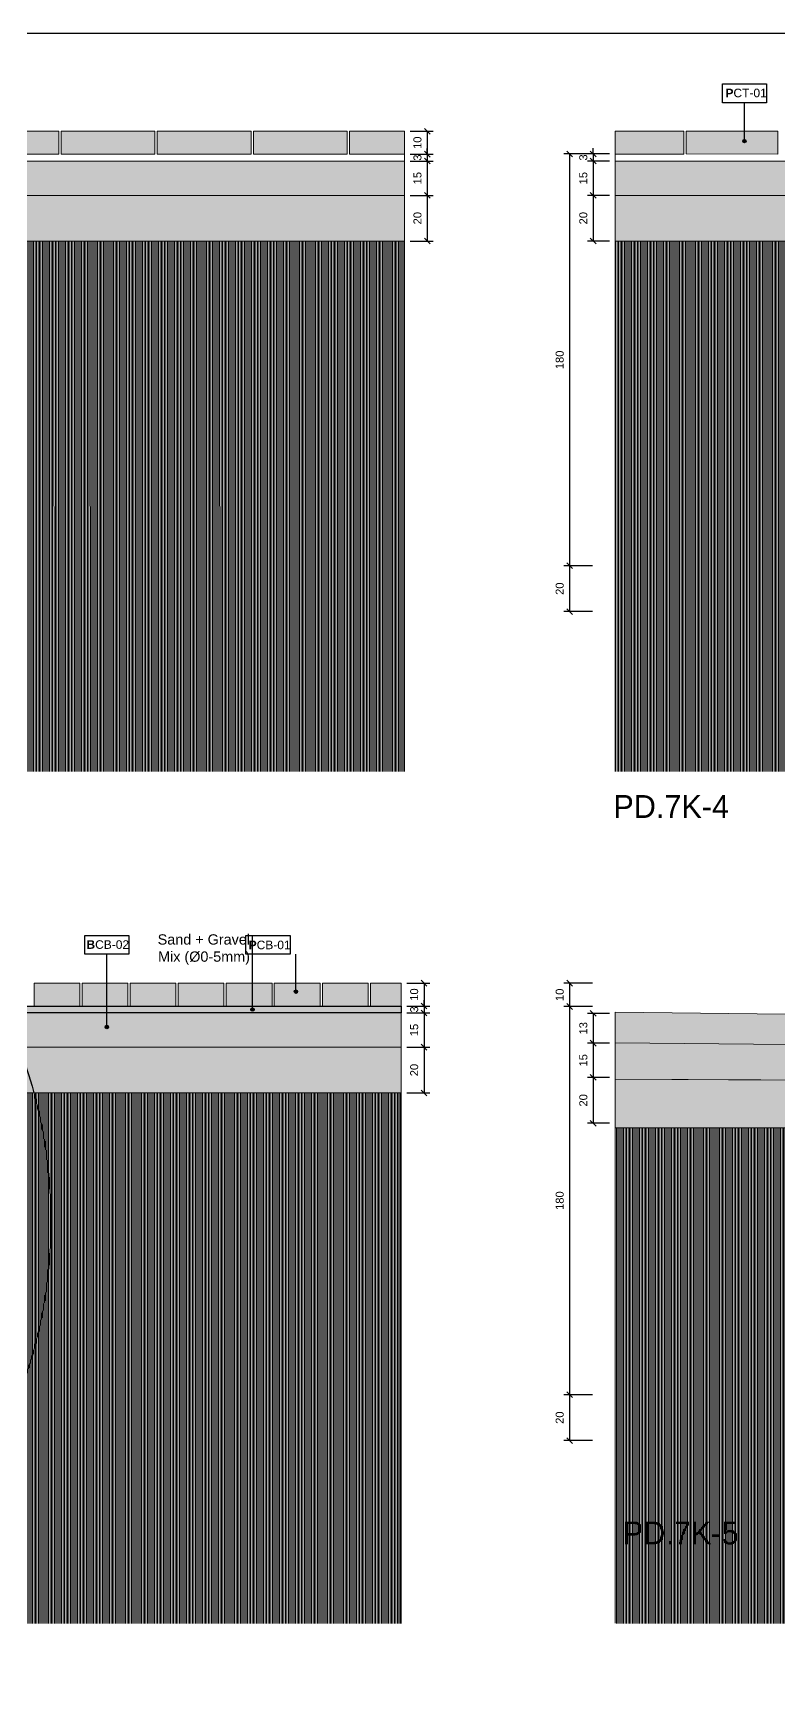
# Model space of a CAD drawing. Header units: metres. Extents: x -325 to 301, y -147 to 149.
# Drawn here: x 87.89 to 91.15, y 16.23 to 23.46 of the extents above; entities that cross this region are included whole.
import ezdxf

# ---------------------------------------------------------------- set-up
doc = ezdxf.new("R2010")
doc.units = ezdxf.units.M
doc.layers.get('Defpoints').update_dxf_attribs({"lineweight": 13})
for name, color, linetype, plot in [('-aux', 50, 'Continuous', False), ('-AUX-QAD', 5, 'Continuous', False), ('02-L-AUX', 2, 'Continuous', False)]:
    doc.layers.add(name, color=color, linetype=linetype, plot=plot)
for name, color, linetype, true_color in [('0-TX-1_25', 7, 'Continuous', 0x3f4f7f), ('3-TR-paviment fort', 7, 'Continuous', 0xd1d1d1), ('EIT_3 TR sorra', 7, 'Continuous', 0xd8ceb0)]:
    doc.layers.add(name, color=color, linetype=linetype, true_color=true_color)
doc.layers.add('03-TR-Paviment_07_Precast Concrete Blocks', color=7, linetype='Continuous', lineweight=5, true_color=0xe7ddd0)
doc.layers.add('3-TR tot_u', color=7, linetype='Continuous', lineweight=5, true_color=0x787878)
for name, color, linetype, lineweight in [('1-CM', 7, 'Continuous', 0), ('2-L-secció', 1, 'Continuous', 0), ('3-TR Seleccionat', 44, 'Continuous', 0), ('3-TR Tot-u', 37, 'Continuous', 0), ('3_TR_paviment gris', 252, 'Continuous', 5)]:
    doc.layers.add(name, color=color, linetype=linetype, lineweight=lineweight)
doc.layers.add('A-KEYPLAN_HATCH', color=7, linetype='Continuous')
doc.layers.add('A_TEXT_2', color=7, linetype='Continuous')
doc.styles.get("Standard").update_dxf_attribs({"font": 'arial.ttf'})
doc.styles.add('x-llegenda materials$0$ENGRAVERS', font='TT0586M.TTF')
doc.dimstyles.new('ISO-25', dxfattribs={"dimtxt": 0.1, "dimasz": 0.1, "dimexe": 0.1, "dimexo": 0.1, "dimgap": 0.1, "dimtad": 1, "dimdec": 0, "dimlfac": 100, "dimzin": 9, "dimtxsty": 'Standard', "dimblk": 'OBLIQUE', "dimcen": 0.1, "dimadec": 0, "dimazin": 0, "dimtfac": 1, "dimtdec": 0, "dimtmove": 0, "dimatfit": 3, "dimldrblk": 'OBLIQUE', "dimfxl": 1, "dimarcsym": 0})

# ---------------------------------------------------------------- blocks, each defined once
blk = doc.blocks.new('_Oblique')
at = {"color": 0, "lineweight": -2}
blk.add_line((-0.5, -0.5), (0.5, 0.5), dxfattribs=at)
blk = doc.blocks.new('*D72')
at = {"layer": '0-TX-1_25', "color": 0, "lineweight": -2, "transparency": 16777216}
for p, q in [((89.5408, 23.027), (89.6407, 23.027)), ((89.6157, 23.027), (89.6157, 22.927)), ((89.5408, 22.927), (89.6407, 22.927))]:
    blk.add_line(p, q, dxfattribs=at)
at = {"layer": 'Defpoints', "color": 0, "transparency": 16777216}
for p in [(89.5158, 23.027), (89.5158, 22.927), (89.6157, 22.927)]:
    blk.add_point(p, dxfattribs=at)
at = {"layer": '0-TX-1_25', "color": 0, "lineweight": -2, "transparency": 16777216, "xscale": 0.025, "yscale": 0.025, "zscale": 0.025}
for p, rotation in [((89.6157, 23.027), 90), ((89.6157, 22.927), 270)]:
    blk.add_blockref('_Oblique', p, dxfattribs=dict(at, rotation=rotation))
at = {"layer": '0-TX-1_25', "color": 0, "transparency": 16777216, "insert": (89.5729, 22.977), "char_height": 0.035, "attachment_point": 5, "rotation": 90}
blk.add_mtext('10', dxfattribs=at)
blk = doc.blocks.new('*D73')
at = {"layer": '0-TX-1_25', "color": 0, "lineweight": -2, "transparency": 16777216}
for p, q in [((89.5408, 22.927), (89.6407, 22.927)), ((89.6157, 22.927), (89.6157, 22.952)), ((89.6157, 22.927), (89.6157, 22.897)), ((89.5408, 22.897), (89.6407, 22.897)), ((89.6157, 22.897), (89.6157, 22.872))]:
    blk.add_line(p, q, dxfattribs=at)
at = {"layer": 'Defpoints', "color": 0, "transparency": 16777216}
for p in [(89.5158, 22.927), (89.5158, 22.897), (89.6157, 22.897)]:
    blk.add_point(p, dxfattribs=at)
at = {"layer": '0-TX-1_25', "color": 0, "lineweight": -2, "transparency": 16777216, "xscale": 0.025, "yscale": 0.025, "zscale": 0.025}
for p, rotation in [((89.6157, 22.927), 270), ((89.6157, 22.897), 90)]:
    blk.add_blockref('_Oblique', p, dxfattribs=dict(at, rotation=rotation))
at = {"layer": '0-TX-1_25', "color": 0, "transparency": 16777216, "insert": (89.5729, 22.912), "char_height": 0.035, "attachment_point": 5, "rotation": 90}
blk.add_mtext('3', dxfattribs=at)
blk = doc.blocks.new('*D74')
at = {"layer": '0-TX-1_25', "color": 0, "lineweight": -2, "transparency": 16777216}
for p, q in [((89.5461, 22.897), (89.6407, 22.897)), ((89.6157, 22.897), (89.6157, 22.747)), ((89.5408, 22.747), (89.6407, 22.747))]:
    blk.add_line(p, q, dxfattribs=at)
at = {"layer": 'Defpoints', "color": 0, "transparency": 16777216}
for p in [(89.5211, 22.897), (89.5158, 22.747), (89.6157, 22.747)]:
    blk.add_point(p, dxfattribs=at)
at = {"layer": '0-TX-1_25', "color": 0, "lineweight": -2, "transparency": 16777216, "xscale": 0.025, "yscale": 0.025, "zscale": 0.025}
for p, rotation in [((89.6157, 22.897), 90), ((89.6157, 22.747), 270)]:
    blk.add_blockref('_Oblique', p, dxfattribs=dict(at, rotation=rotation))
at = {"layer": '0-TX-1_25', "color": 0, "transparency": 16777216, "insert": (89.5729, 22.822), "char_height": 0.035, "attachment_point": 5, "rotation": 90}
blk.add_mtext('15', dxfattribs=at)
blk = doc.blocks.new('*D75')
at = {"layer": '0-TX-1_25', "color": 0, "lineweight": -2, "transparency": 16777216}
for p, q in [((89.5408, 22.747), (89.6407, 22.747)), ((89.6157, 22.747), (89.6157, 22.547)), ((89.5408, 22.547), (89.6407, 22.547))]:
    blk.add_line(p, q, dxfattribs=at)
at = {"layer": 'Defpoints', "color": 0, "transparency": 16777216}
for p in [(89.5158, 22.747), (89.5158, 22.547), (89.6157, 22.547)]:
    blk.add_point(p, dxfattribs=at)
at = {"layer": '0-TX-1_25', "color": 0, "lineweight": -2, "transparency": 16777216, "xscale": 0.025, "yscale": 0.025, "zscale": 0.025}
for p, rotation in [((89.6157, 22.747), 90), ((89.6157, 22.547), 270)]:
    blk.add_blockref('_Oblique', p, dxfattribs=dict(at, rotation=rotation))
at = {"layer": '0-TX-1_25', "color": 0, "transparency": 16777216, "insert": (89.5729, 22.647), "char_height": 0.035, "attachment_point": 5, "rotation": 90}
blk.add_mtext('20', dxfattribs=at)
blk = doc.blocks.new('hatch keyplan 2')
at = {"layer": 'A-KEYPLAN_HATCH'}
blk.add_lwpolyline([(0, 0.00548), (0.01287, 0.00548), (0.01287, 0), (0, 0)], close=True, dxfattribs=at)
blk = doc.blocks.new('hatch keyplan')
at = {"layer": 'A-KEYPLAN_HATCH'}
blk.add_blockref('hatch keyplan 2', (1.43058, 0.85215), dxfattribs=at)
blk = doc.blocks.new('PCB02')
at = {"layer": 'A-KEYPLAN_HATCH'}
blk.add_blockref('hatch keyplan', (-1.42958, -0.85215), dxfattribs=at)
at = {"layer": 'A_TEXT_2', "insert": (0.0002, 0.00398), "char_height": 0.0025, "attachment_point": 1}
blk.add_mtext_dynamic_manual_height_columns('\\pi0.00161;{\\fArial|b1|i0|c0|p34;P}CB-01', width=0.0145619, gutter_width=0.015, heights=[0], dxfattribs=at)
blk = doc.blocks.new('B-CB02')
at = {"layer": 'A-KEYPLAN_HATCH'}
blk.add_blockref('hatch keyplan', (-1.43058, -0.85215), dxfattribs=at)
at = {"layer": 'A_TEXT_2', "insert": (-0.0008, 0.00409), "char_height": 0.0025, "attachment_point": 1}
blk.add_mtext_dynamic_manual_height_columns('\\pi0.00129;{\\fArial|b1|i0|c0|p34;B}CB-02', width=0.0145619, gutter_width=0.015, heights=[0], dxfattribs=at)
blk = doc.blocks.new('POINT')
at = {"layer": '0-TX-1_25'}
h = blk.add_hatch(dxfattribs=at)
h.set_pattern_fill('ANGLE', color=256)
h.set_pattern_definition([(0, (-83.747, -12.726), (0, 6.985), [5.08, -1.905]), (90, (-83.747, -12.726), (-6.985, 4e-16), [5.08, -1.905])])
edge = h.paths.add_edge_path()
edge.add_arc((0, 0), 0.0075, 0, 360)
h = blk.add_hatch(color=256, dxfattribs=at)
h.dxf.hatch_style = 1
edge = h.paths.add_edge_path()
edge.add_arc((0, 0), 0.0075, 0, 360)
blk.add_circle((0, 0), 0.0075, dxfattribs=at)
blk = doc.blocks.new('*D418')
at = {"layer": '0-TX-1_25', "color": 0, "lineweight": -2, "transparency": 16777216}
for p, q in [((89.5265, 19.302), (89.6264, 19.302)), ((89.6014, 19.302), (89.6014, 19.202)), ((89.5265, 19.202), (89.6264, 19.202))]:
    blk.add_line(p, q, dxfattribs=at)
at = {"layer": 'Defpoints', "color": 0, "transparency": 16777216}
for p in [(89.5015, 19.302), (89.5015, 19.202), (89.6014, 19.202)]:
    blk.add_point(p, dxfattribs=at)
at = {"layer": '0-TX-1_25', "color": 0, "lineweight": -2, "transparency": 16777216, "xscale": 0.025, "yscale": 0.025, "zscale": 0.025}
for p, rotation in [((89.6014, 19.302), 90), ((89.6014, 19.202), 270)]:
    blk.add_blockref('_Oblique', p, dxfattribs=dict(at, rotation=rotation))
at = {"layer": '0-TX-1_25', "color": 0, "transparency": 16777216, "insert": (89.5586, 19.252), "char_height": 0.035, "attachment_point": 5, "rotation": 90}
blk.add_mtext('10', dxfattribs=at)
blk = doc.blocks.new('*D419')
at = {"layer": '0-TX-1_25', "color": 0, "lineweight": -2, "transparency": 16777216}
for p, q in [((89.6014, 19.202), (89.6014, 19.227)), ((89.5265, 19.202), (89.6264, 19.202)), ((89.5265, 19.172), (89.6264, 19.172)), ((89.6014, 19.202), (89.6014, 19.172)), ((89.6014, 19.172), (89.6014, 19.147))]:
    blk.add_line(p, q, dxfattribs=at)
at = {"layer": 'Defpoints', "color": 0, "transparency": 16777216}
for p in [(89.5015, 19.202), (89.5015, 19.172), (89.6014, 19.172)]:
    blk.add_point(p, dxfattribs=at)
at = {"layer": '0-TX-1_25', "color": 0, "lineweight": -2, "transparency": 16777216, "xscale": 0.025, "yscale": 0.025, "zscale": 0.025}
for p, rotation in [((89.6014, 19.202), 270), ((89.6014, 19.172), 90)]:
    blk.add_blockref('_Oblique', p, dxfattribs=dict(at, rotation=rotation))
at = {"layer": '0-TX-1_25', "color": 0, "transparency": 16777216, "insert": (89.5586, 19.187), "char_height": 0.035, "attachment_point": 5, "rotation": 90}
blk.add_mtext('3', dxfattribs=at)
blk = doc.blocks.new('*D420')
at = {"layer": '0-TX-1_25', "color": 0, "lineweight": -2, "transparency": 16777216}
for p, q in [((89.5265, 19.172), (89.6264, 19.172)), ((89.6014, 19.172), (89.6014, 19.022)), ((89.5265, 19.022), (89.6264, 19.022))]:
    blk.add_line(p, q, dxfattribs=at)
at = {"layer": 'Defpoints', "color": 0, "transparency": 16777216}
for p in [(89.5015, 19.172), (89.5015, 19.022), (89.6014, 19.022)]:
    blk.add_point(p, dxfattribs=at)
at = {"layer": '0-TX-1_25', "color": 0, "lineweight": -2, "transparency": 16777216, "xscale": 0.025, "yscale": 0.025, "zscale": 0.025}
for p, rotation in [((89.6014, 19.172), 90), ((89.6014, 19.022), 270)]:
    blk.add_blockref('_Oblique', p, dxfattribs=dict(at, rotation=rotation))
at = {"layer": '0-TX-1_25', "color": 0, "transparency": 16777216, "insert": (89.5586, 19.097), "char_height": 0.035, "attachment_point": 5, "rotation": 90}
blk.add_mtext('15', dxfattribs=at)
blk = doc.blocks.new('*D421')
at = {"layer": '0-TX-1_25', "color": 0, "lineweight": -2, "transparency": 16777216}
for p, q in [((89.5265, 19.022), (89.6264, 19.022)), ((89.6014, 19.022), (89.6014, 18.822)), ((89.5265, 18.822), (89.6264, 18.822))]:
    blk.add_line(p, q, dxfattribs=at)
at = {"layer": 'Defpoints', "color": 0, "transparency": 16777216}
for p in [(89.5015, 19.022), (89.5015, 18.822), (89.6014, 18.822)]:
    blk.add_point(p, dxfattribs=at)
at = {"layer": '0-TX-1_25', "color": 0, "lineweight": -2, "transparency": 16777216, "xscale": 0.025, "yscale": 0.025, "zscale": 0.025}
for p, rotation in [((89.6014, 19.022), 90), ((89.6014, 18.822), 270)]:
    blk.add_blockref('_Oblique', p, dxfattribs=dict(at, rotation=rotation))
at = {"layer": '0-TX-1_25', "color": 0, "transparency": 16777216, "insert": (89.5586, 18.922), "char_height": 0.035, "attachment_point": 5, "rotation": 90}
blk.add_mtext('20', dxfattribs=at)
blk = doc.blocks.new('*D2130')
at = {"layer": '0-TX-1_25', "color": 0, "lineweight": -2, "transparency": 16777216}
for p, q in [((90.412, 22.928), (90.3155, 22.928)), ((90.3405, 22.928), (90.3405, 22.953)), ((90.3405, 22.928), (90.3405, 22.897)), ((90.4123, 22.897), (90.3155, 22.897)), ((90.3405, 22.897), (90.3405, 22.872))]:
    blk.add_line(p, q, dxfattribs=at)
at = {"layer": 'Defpoints', "color": 0, "transparency": 16777216}
for p in [(90.437, 22.928), (90.3405, 22.897), (90.4373, 22.897)]:
    blk.add_point(p, dxfattribs=at)
at = {"layer": '0-TX-1_25', "color": 0, "lineweight": -2, "transparency": 16777216, "xscale": 0.025, "yscale": 0.025, "zscale": 0.025}
for p, rotation in [((90.3405, 22.928), 270), ((90.3405, 22.897), 90)]:
    blk.add_blockref('_Oblique', p, dxfattribs=dict(at, rotation=rotation))
at = {"layer": '0-TX-1_25', "color": 0, "transparency": 16777216, "insert": (90.2976, 22.9125), "char_height": 0.035, "attachment_point": 5, "rotation": 90}
blk.add_mtext('3', dxfattribs=at)
blk = doc.blocks.new('*D2131')
at = {"layer": '0-TX-1_25', "color": 0, "lineweight": -2, "transparency": 16777216}
for p, q in [((90.4123, 22.897), (90.3155, 22.897)), ((90.3405, 22.897), (90.3405, 22.747)), ((90.4123, 22.747), (90.3155, 22.747))]:
    blk.add_line(p, q, dxfattribs=at)
at = {"layer": 'Defpoints', "color": 0, "transparency": 16777216}
for p in [(90.4373, 22.897), (90.3405, 22.747), (90.4373, 22.747)]:
    blk.add_point(p, dxfattribs=at)
at = {"layer": '0-TX-1_25', "color": 0, "lineweight": -2, "transparency": 16777216, "xscale": 0.025, "yscale": 0.025, "zscale": 0.025}
for p, rotation in [((90.3405, 22.897), 90), ((90.3405, 22.747), 270)]:
    blk.add_blockref('_Oblique', p, dxfattribs=dict(at, rotation=rotation))
at = {"layer": '0-TX-1_25', "color": 0, "transparency": 16777216, "insert": (90.2976, 22.822), "char_height": 0.035, "attachment_point": 5, "rotation": 90}
blk.add_mtext('15', dxfattribs=at)
blk = doc.blocks.new('*D2125')
at = {"layer": '0-TX-1_25', "color": 0, "lineweight": -2, "transparency": 16777216}
for p, q in [((90.4123, 22.747), (90.3155, 22.747)), ((90.3405, 22.747), (90.3405, 22.547)), ((90.4123, 22.547), (90.3155, 22.547))]:
    blk.add_line(p, q, dxfattribs=at)
at = {"layer": 'Defpoints', "color": 0, "transparency": 16777216}
for p in [(90.4373, 22.747), (90.3405, 22.547), (90.4373, 22.547)]:
    blk.add_point(p, dxfattribs=at)
at = {"layer": '0-TX-1_25', "color": 0, "lineweight": -2, "transparency": 16777216, "xscale": 0.025, "yscale": 0.025, "zscale": 0.025}
for p, rotation in [((90.3405, 22.747), 90), ((90.3405, 22.547), 270)]:
    blk.add_blockref('_Oblique', p, dxfattribs=dict(at, rotation=rotation))
at = {"layer": '0-TX-1_25', "color": 0, "transparency": 16777216, "insert": (90.2976, 22.647), "char_height": 0.035, "attachment_point": 5, "rotation": 90}
blk.add_mtext('20', dxfattribs=at)
blk = doc.blocks.new('*D2126')
at = {"layer": '0-TX-1_25', "color": 0, "lineweight": -2, "transparency": 16777216}
for p, q in [((90.3373, 22.928), (90.2123, 22.928)), ((90.2373, 22.928), (90.2373, 21.127)), ((90.3373, 21.127), (90.2123, 21.127))]:
    blk.add_line(p, q, dxfattribs=at)
at = {"layer": 'Defpoints', "color": 0, "transparency": 16777216}
for p in [(90.4373, 22.928), (90.2373, 21.127), (90.4373, 21.127)]:
    blk.add_point(p, dxfattribs=at)
at = {"layer": '0-TX-1_25', "color": 0, "lineweight": -2, "transparency": 16777216, "xscale": 0.025, "yscale": 0.025, "zscale": 0.025}
for p, rotation in [((90.2373, 22.928), 90), ((90.2373, 21.127), 270)]:
    blk.add_blockref('_Oblique', p, dxfattribs=dict(at, rotation=rotation))
at = {"layer": '0-TX-1_25', "color": 0, "transparency": 16777216, "insert": (90.1944, 22.0275), "char_height": 0.035, "attachment_point": 5, "rotation": 90}
blk.add_mtext('180', dxfattribs=at)
blk = doc.blocks.new('*D2127')
at = {"layer": '0-TX-1_25', "color": 0, "lineweight": -2, "transparency": 16777216}
for p, q in [((90.3373, 21.127), (90.2123, 21.127)), ((90.2373, 21.127), (90.2373, 20.927)), ((90.3373, 20.927), (90.2123, 20.927))]:
    blk.add_line(p, q, dxfattribs=at)
at = {"layer": 'Defpoints', "color": 0, "transparency": 16777216}
for p in [(90.4373, 21.127), (90.2373, 20.927), (90.4373, 20.927)]:
    blk.add_point(p, dxfattribs=at)
at = {"layer": '0-TX-1_25', "color": 0, "lineweight": -2, "transparency": 16777216, "xscale": 0.025, "yscale": 0.025, "zscale": 0.025}
for p, rotation in [((90.2373, 21.127), 90), ((90.2373, 20.927), 270)]:
    blk.add_blockref('_Oblique', p, dxfattribs=dict(at, rotation=rotation))
at = {"layer": '0-TX-1_25', "color": 0, "transparency": 16777216, "insert": (90.1944, 21.027), "char_height": 0.035, "attachment_point": 5, "rotation": 90}
blk.add_mtext('20', dxfattribs=at)
blk = doc.blocks.new('PCB01')
at = {"layer": 'A-KEYPLAN_HATCH'}
blk.add_lwpolyline([(0.001, 0.00548), (0.01387, 0.00548), (0.01387, 0), (0.001, 0)], close=True, dxfattribs=at)
at = {"layer": 'A_TEXT_2', "insert": (0.0002, 0.00409), "char_height": 0.0025, "attachment_point": 1}
blk.add_mtext_dynamic_manual_height_columns('\\pi0.00171;{\\fArial|b1|i0|c0|p34;P}CT-01', width=0.0145619, gutter_width=0.015, heights=[0], dxfattribs=at)
blk = doc.blocks.new('*D2135')
at = {"layer": '0-TX-1_25', "color": 0, "lineweight": -2, "transparency": 16777216}
for p, q in [((90.3373, 19.302), (90.2123, 19.302)), ((90.2373, 19.302), (90.2373, 19.2)), ((90.3373, 19.2), (90.2123, 19.2))]:
    blk.add_line(p, q, dxfattribs=at)
at = {"layer": 'Defpoints', "color": 0, "transparency": 16777216}
for p in [(90.4373, 19.302, -0.0017), (90.2373, 19.2), (90.4373, 19.2, -0.0017)]:
    blk.add_point(p, dxfattribs=at)
at = {"layer": '0-TX-1_25', "color": 0, "lineweight": -2, "transparency": 16777216, "xscale": 0.025, "yscale": 0.025, "zscale": 0.025}
for p, rotation in [((90.2373, 19.302), 90), ((90.2373, 19.2), 270)]:
    blk.add_blockref('_Oblique', p, dxfattribs=dict(at, rotation=rotation))
at = {"layer": '0-TX-1_25', "color": 0, "transparency": 16777216, "insert": (90.1945, 19.251), "char_height": 0.035, "attachment_point": 5, "rotation": 90}
blk.add_mtext('10', dxfattribs=at)
blk = doc.blocks.new('*D2136')
at = {"layer": '0-TX-1_25', "color": 0, "lineweight": -2, "transparency": 16777216}
for p, q in [((90.4123, 19.1696), (90.3155, 19.1696)), ((90.3405, 19.1696), (90.3405, 19.0396)), ((90.4123, 19.0396), (90.3155, 19.0396))]:
    blk.add_line(p, q, dxfattribs=at)
at = {"layer": 'Defpoints', "color": 0, "transparency": 16777216}
for p in [(90.4373, 19.1696), (90.3405, 19.0396), (90.4373, 19.0396)]:
    blk.add_point(p, dxfattribs=at)
at = {"layer": '0-TX-1_25', "color": 0, "lineweight": -2, "transparency": 16777216, "xscale": 0.025, "yscale": 0.025, "zscale": 0.025}
for p, rotation in [((90.3405, 19.1696), 90), ((90.3405, 19.0396), 270)]:
    blk.add_blockref('_Oblique', p, dxfattribs=dict(at, rotation=rotation))
at = {"layer": '0-TX-1_25', "color": 0, "transparency": 16777216, "insert": (90.2977, 19.1046), "char_height": 0.035, "attachment_point": 5, "rotation": 90}
blk.add_mtext('13', dxfattribs=at)
blk = doc.blocks.new('*D2137')
at = {"layer": '0-TX-1_25', "color": 0, "lineweight": -2, "transparency": 16777216}
for p, q in [((90.4123, 19.0396), (90.3155, 19.0396)), ((90.3405, 19.0396), (90.3405, 18.8896)), ((90.4123, 18.8896), (90.3155, 18.8896))]:
    blk.add_line(p, q, dxfattribs=at)
at = {"layer": 'Defpoints', "color": 0, "transparency": 16777216}
for p in [(90.4373, 19.0396), (90.3405, 18.8896), (90.4373, 18.8896)]:
    blk.add_point(p, dxfattribs=at)
at = {"layer": '0-TX-1_25', "color": 0, "lineweight": -2, "transparency": 16777216, "xscale": 0.025, "yscale": 0.025, "zscale": 0.025}
for p, rotation in [((90.3405, 19.0396), 90), ((90.3405, 18.8896), 270)]:
    blk.add_blockref('_Oblique', p, dxfattribs=dict(at, rotation=rotation))
at = {"layer": '0-TX-1_25', "color": 0, "transparency": 16777216, "insert": (90.2977, 18.9646), "char_height": 0.035, "attachment_point": 5, "rotation": 90}
blk.add_mtext('15', dxfattribs=at)
blk = doc.blocks.new('*D2138')
at = {"layer": '0-TX-1_25', "color": 0, "lineweight": -2, "transparency": 16777216}
for p, q in [((90.4123, 18.8896), (90.3155, 18.8896)), ((90.3405, 18.8896), (90.3405, 18.6896)), ((90.4123, 18.6896), (90.3155, 18.6896))]:
    blk.add_line(p, q, dxfattribs=at)
at = {"layer": 'Defpoints', "color": 0, "transparency": 16777216}
for p in [(90.4373, 18.8896), (90.3405, 18.6896), (90.4373, 18.6896)]:
    blk.add_point(p, dxfattribs=at)
at = {"layer": '0-TX-1_25', "color": 0, "lineweight": -2, "transparency": 16777216, "xscale": 0.025, "yscale": 0.025, "zscale": 0.025}
for p, rotation in [((90.3405, 18.8896), 90), ((90.3405, 18.6896), 270)]:
    blk.add_blockref('_Oblique', p, dxfattribs=dict(at, rotation=rotation))
at = {"layer": '0-TX-1_25', "color": 0, "transparency": 16777216, "insert": (90.2977, 18.7896), "char_height": 0.035, "attachment_point": 5, "rotation": 90}
blk.add_mtext('20', dxfattribs=at)
blk = doc.blocks.new('*D2139')
at = {"layer": '0-TX-1_25', "color": 0, "lineweight": -2, "transparency": 16777216}
for p, q in [((90.3373, 19.2), (90.2123, 19.2)), ((90.2373, 19.2), (90.2373, 17.502)), ((90.3373, 17.502), (90.2123, 17.502))]:
    blk.add_line(p, q, dxfattribs=at)
at = {"layer": 'Defpoints', "color": 0, "transparency": 16777216}
for p in [(90.4373, 19.2, -0.0017), (90.2373, 17.502), (90.4373, 17.502, -0.0017)]:
    blk.add_point(p, dxfattribs=at)
at = {"layer": '0-TX-1_25', "color": 0, "lineweight": -2, "transparency": 16777216, "xscale": 0.025, "yscale": 0.025, "zscale": 0.025}
for p, rotation in [((90.2373, 19.2), 90), ((90.2373, 17.502), 270)]:
    blk.add_blockref('_Oblique', p, dxfattribs=dict(at, rotation=rotation))
at = {"layer": '0-TX-1_25', "color": 0, "transparency": 16777216, "insert": (90.1945, 18.351), "char_height": 0.035, "attachment_point": 5, "rotation": 90}
blk.add_mtext('180', dxfattribs=at)
blk = doc.blocks.new('*D2140')
at = {"layer": '0-TX-1_25', "color": 0, "lineweight": -2, "transparency": 16777216}
for p, q in [((90.3373, 17.502), (90.2123, 17.502)), ((90.2373, 17.502), (90.2373, 17.3019)), ((90.3373, 17.3019), (90.2123, 17.3019))]:
    blk.add_line(p, q, dxfattribs=at)
at = {"layer": 'Defpoints', "color": 0, "transparency": 16777216}
for p in [(90.4373, 17.502, -0.0017), (90.2373, 17.3019), (90.4373, 17.3019, -0.0017)]:
    blk.add_point(p, dxfattribs=at)
at = {"layer": '0-TX-1_25', "color": 0, "lineweight": -2, "transparency": 16777216, "xscale": 0.025, "yscale": 0.025, "zscale": 0.025}
for p, rotation in [((90.2373, 17.502), 90), ((90.2373, 17.3019), 270)]:
    blk.add_blockref('_Oblique', p, dxfattribs=dict(at, rotation=rotation))
at = {"layer": '0-TX-1_25', "color": 0, "transparency": 16777216, "insert": (90.1945, 17.402), "char_height": 0.035, "attachment_point": 5, "rotation": 90}
blk.add_mtext('20', dxfattribs=at)

msp = doc.modelspace()

# ---------------------------------------------------------------- hatches: boundary and pattern name
at = {"layer": '03-TR-Paviment_07_Precast Concrete Blocks'}
h = msp.add_hatch(color=256, dxfattribs=at)
h.dxf.hatch_style = 1
h.paths.add_polyline_path([(87.5958, 23.027), (87.5958, 22.927), (88.0058, 22.927), (88.0058, 23.027)])
h = msp.add_hatch(color=256, dxfattribs=at)
h.dxf.hatch_style = 1
h.paths.add_polyline_path([(88.0158, 23.027), (88.0158, 22.927), (88.4258, 22.927), (88.4258, 23.027)])
h = msp.add_hatch(color=256, dxfattribs=at)
h.dxf.hatch_style = 1
h.paths.add_polyline_path([(88.4358, 23.027), (88.4358, 22.927), (88.8458, 22.927), (88.8458, 23.027)])
h = msp.add_hatch(color=256, dxfattribs=at)
h.dxf.hatch_style = 1
h.paths.add_polyline_path([(88.8558, 23.027), (88.8558, 22.927), (89.2658, 22.927), (89.2658, 23.027)])
h = msp.add_hatch(color=256, dxfattribs=at)
h.dxf.hatch_style = 1
h.paths.add_polyline_path([(89.2758, 23.027), (89.2758, 22.927), (89.5158, 22.927), (89.5158, 23.027)])
h = msp.add_hatch(color=256, dxfattribs=at)
h.dxf.hatch_style = 1
h.paths.add_polyline_path([(90.4373, 23.027), (90.4373, 22.9277), (90.7373, 22.927), (90.7373, 23.027)])
h = msp.add_hatch(color=256, dxfattribs=at)
h.dxf.hatch_style = 1
h.paths.add_polyline_path([(90.7473, 22.928), (91.1473, 22.927), (91.1473, 23.027), (90.7473, 23.027)])
at = {"layer": '3-TR Seleccionat'}
h = msp.add_hatch(dxfattribs=at)
h.set_pattern_fill('ANSI31', color=256, scale=0.002, angle=225, style=0)
h.set_pattern_definition([(270, (441162.1913534, -650814.039438), (-0.00635, -2e-18), [])])
h.paths.add_polyline_path([(86.6407, 20.227), (86.468, 20.927), (85.5636, 20.927), (85.3858, 22.497), (85.3858, 22.547), (82.5158, 22.547), (82.5158, 20.227)])
h.paths.add_polyline_path([(86.6458, 22.547), (86.468, 20.927), (86.6458, 20.227), (89.5158, 20.227), (89.5158, 22.547)])
h = msp.add_hatch(dxfattribs=at)
h.set_pattern_fill('ANSI31', color=256, scale=0.002, angle=225, style=0)
h.set_pattern_definition([(270, (441170.112884, -650814.039438), (-0.00635, -2e-18), [])])
h.paths.add_polyline_path([(94.5622, 20.227), (94.3895, 20.927), (93.4851, 20.927), (93.3073, 22.497), (93.3073, 22.547), (90.4373, 22.547), (90.4373, 20.227)])
h.paths.add_polyline_path([(94.5673, 22.547), (94.3895, 20.927), (94.5673, 20.227), (97.4373, 20.227), (97.4373, 22.547)])
h = msp.add_hatch(dxfattribs=at)
h.set_pattern_fill('ANSI31', color=256, scale=0.002, angle=45, style=0)
h.set_pattern_definition([(90, (84.271535, 25.5551045), (-0.00635, 1e-18), [])])
h.paths.add_polyline_path([(86.42, 17.302), (86.688, 18.822), (89.5015, 18.822), (89.5015, 16.502), (86.2039, 16.502), (86.2039, 17.302)])
h.paths.add_polyline_path([(85.3431, 18.6695), (85.5858, 17.302), (86.2039, 17.302), (86.2039, 16.502), (82.5043, 16.502), (82.5014, 18.6695), (84.684, 18.6695), (84.779, 18.6695), (85.1653, 18.6695), (85.2968, 18.6695), (85.1653, 18.6695), (85.2968, 18.6695)])
h = msp.add_hatch(dxfattribs=at)
h.set_pattern_fill('ANSI31', color=256, scale=0.002, angle=45, style=0)
h.set_pattern_definition([(90, (92.2073734, 25.5551045), (-0.00635, 1e-18), [])])
h.paths.add_polyline_path([(94.3558, 17.302), (94.6238, 18.822), (97.4373, 18.822), (97.4373, 16.502), (94.1397, 16.502), (94.1397, 17.302)])
h.paths.add_polyline_path([(93.2789, 18.6695), (93.5216, 17.302), (94.1397, 17.302), (94.1397, 16.502), (90.4402, 16.502), (90.4373, 18.6695), (92.6199, 18.6695), (92.7149, 18.6695), (93.1011, 18.6695), (93.2326, 18.6695), (93.1011, 18.6695), (93.2326, 18.6695)])
at = {"layer": '3-TR Tot-u'}
h = msp.add_hatch(dxfattribs=at)
h.set_pattern_fill('EARTH', color=256, scale=0.005, angle=-80.82476, style=0)
h.set_pattern_definition([(279.1752, (85.926783, 22.546995), (0.03640645, -0.02628108), [0.03175, -0.03175]), (279.1752, (85.938537, 22.548894), (0.03640645, -0.02628108), [0.03175, -0.03175]), (279.1752, (85.95029, 22.550793), (0.03640645, -0.02628108), [0.03175, -0.03175]), (9.1752, (85.95484, 22.547507), (0.02628108, 0.03640645), [0.03175, -0.03175]), (9.1752, (85.95674, 22.535753), (0.02628108, 0.03640645), [0.03175, -0.03175]), (9.1752, (85.958638, 22.524), (0.02628108, 0.03640645), [0.03175, -0.03175])])
h.paths.add_polyline_path([(85.2094, 22.547), (85.264, 22.747), (82.5158, 22.747), (82.5158, 22.547)])
h.paths.add_polyline_path([(86.7676, 22.747), (86.8221, 22.547), (89.5158, 22.547), (89.5158, 22.747)])
h = msp.add_hatch(dxfattribs=at)
h.set_pattern_fill('EARTH', color=256, scale=0.005, angle=-80.82476, style=0)
h.set_pattern_definition([(279.1752, (93.848314, 22.546995), (0.03640645, -0.02628108), [0.03175, -0.03175]), (279.1752, (93.860067, 22.548894), (0.03640645, -0.02628108), [0.03175, -0.03175]), (279.1752, (93.87182, 22.550793), (0.03640645, -0.02628108), [0.03175, -0.03175]), (9.1752, (93.876372, 22.547507), (0.02628108, 0.03640645), [0.03175, -0.03175]), (9.1752, (93.87827, 22.535753), (0.02628108, 0.03640645), [0.03175, -0.03175]), (9.1752, (93.88017, 22.524), (0.02628108, 0.03640645), [0.03175, -0.03175])])
h.paths.add_polyline_path([(94.6891, 22.747), (94.7437, 22.547), (97.4373, 22.547), (97.4373, 22.747)])
h.paths.add_polyline_path([(93.1309, 22.547), (93.1855, 22.747), (90.4373, 22.747), (90.4373, 22.547)])
h = msp.add_hatch(dxfattribs=at)
h.set_pattern_fill('EARTH', color=256, scale=0.005, angle=-80.82476, style=0)
h.set_pattern_definition([(279.17524, (80.534106, 26.917797), (0.03640645, -0.02628108), [0.03175, -0.03175]), (279.17524, (80.54586, 26.919695), (0.03640645, -0.02628108), [0.03175, -0.03175]), (279.17524, (80.557613, 26.921594), (0.03640645, -0.02628108), [0.03175, -0.03175]), (9.17524, (80.562164, 26.91831), (0.02628108, 0.03640645), [0.03175, -0.03175]), (9.17524, (80.564063, 26.906555), (0.02628108, 0.03640645), [0.03175, -0.03175]), (9.17524, (80.56596, 26.8948), (0.02628108, 0.03640645), [0.03175, -0.03175])])
h.paths.add_polyline_path([(89.5015, 19.022), (86.8591, 19.0211), (86.8922, 18.8979), (86.9126, 18.822), (89.5015, 18.822)])
h = msp.add_hatch(dxfattribs=at)
h.set_pattern_fill('EARTH', color=256, scale=0.005, angle=279, style=0)
h.set_pattern_definition([(279, (8.836253, -2.281018), (0.036325899, -0.02639231), [0.03175, -0.03175]), (279, (8.848013, -2.279155), (0.036325899, -0.02639231), [0.03175, -0.03175]), (279, (8.859772, -2.277293), (0.036325899, -0.02639231), [0.03175, -0.03175]), (9, (8.864313, -2.280592), (0.02639231, 0.036325899), [0.03175, -0.03175]), (9, (8.866175, -2.29235), (0.02639231, 0.036325899), [0.03175, -0.03175]), (9, (8.868038, -2.30411), (0.02639231, 0.036325899), [0.03175, -0.03175])])
h.paths.add_polyline_path([(92.6199, 18.6695), (92.6665, 18.8687), (90.4373, 18.8823), (90.4373, 18.6695)])
at = {"layer": '3-TR tot_u'}
h = msp.add_hatch(dxfattribs=at)
h.set_pattern_fill('AR-CONC', color=256, scale=0.0002, angle=90.26641)
h.set_pattern_definition([(140.2664143104, (269986.581893, -738410.930217), (0.0030183585511, 0.0364513625844), [0.00381, -0.04191]), (85.2664143104, (269986.581893, -738410.930217), (-0.0381781810675, -0.0072262829332), [0.003048, -0.033528116834]), (190.7178590104, (269986.582144, -738410.92718), (-0.0351598209585, 0.0292250795622), [0.00323800176, -0.03561804892]), (136.4506143104, (269986.571733, -738410.930265), (0.0081562825582, 0.0542543196878), [0.005715, -0.062865]), (186.9019719204, (269986.572413, -738410.925743), (-0.049705465848, 0.047250217616), [0.004857004628, -0.053427121632]), (81.45056548, (269986.571733, -738410.930265), (-0.0497054658455, 0.0472502176188), [0.004571993414, -0.050291946384]), (111.2664143104, (269986.57425, -738410.925173), (0.0203118235131, 0.0304176527954), [0.00381, -0.04191]), (56.2664143104, (269986.57425, -738410.925173), (-0.0368946682902, 0.0121889849718), [0.003048, -0.033528]), (161.7178593104, (269986.575942, -738410.922638), (-0.016582844967, 0.0426066376987), [0.00323800176, -0.03561798752]), (127.7664143104, (269986.581893, -738410.930217), (-0.0169136972324, 0.00053908133522), [0, -0.0331216, 0, -0.034036, 0, -0.033655]), (97.7664143104, (269986.581893, -738410.930217), (-0.02009803784808, 0.0132706243038), [0, -0.0194056, 0, -0.0323596, 0, -0.012827]), (57.7664143104, (269986.581946, -738410.941546), (0.00101964285024, 0.02712315336895), [0, -0.0127, 0, -0.039624, 0, -0.052578]), (47.7664143104, (269986.58197, -738410.946626), (-0.0052229971542, 0.0296018704426), [0, -0.01651, 0, -0.0263144, 0, -0.037338])])
h.paths.add_polyline_path([(86.7812, 22.747), (86.7458, 22.827), (86.7458, 22.897), (89.5158, 22.897), (89.5158, 22.747)])
h = msp.add_hatch(dxfattribs=at)
h.set_pattern_fill('AR-CONC', color=256, scale=0.0002, angle=90.26641)
h.set_pattern_definition([(140.2664143104, (269994.503424, -738410.930217), (0.0030183585511, 0.0364513625844), [0.00381, -0.04191]), (85.2664143104, (269994.503424, -738410.930217), (-0.0381781810675, -0.0072262829332), [0.003048, -0.033528116834]), (190.7178590104, (269994.503675, -738410.92718), (-0.0351598209585, 0.0292250795622), [0.00323800176, -0.03561804892]), (136.4506143104, (269994.493264, -738410.930265), (0.0081562825582, 0.0542543196878), [0.005715, -0.062865]), (186.9019719204, (269994.493944, -738410.925743), (-0.049705465848, 0.047250217616), [0.004857004628, -0.053427121632]), (81.45056548, (269994.493264, -738410.930265), (-0.0497054658455, 0.0472502176188), [0.004571993414, -0.050291946384]), (111.2664143104, (269994.49578, -738410.925173), (0.0203118235131, 0.0304176527954), [0.00381, -0.04191]), (56.2664143104, (269994.49578, -738410.925173), (-0.0368946682902, 0.0121889849718), [0.003048, -0.033528]), (161.7178593104, (269994.497473, -738410.922638), (-0.016582844967, 0.0426066376987), [0.00323800176, -0.03561798752]), (127.7664143104, (269994.503424, -738410.930217), (-0.0169136972324, 0.00053908133522), [0, -0.0331216, 0, -0.034036, 0, -0.033655]), (97.7664143104, (269994.503424, -738410.930217), (-0.02009803784808, 0.0132706243038), [0, -0.0194056, 0, -0.0323596, 0, -0.012827]), (57.7664143104, (269994.503476, -738410.941546), (0.00101964285024, 0.02712315336895), [0, -0.0127, 0, -0.039624, 0, -0.052578]), (47.7664143104, (269994.5035, -738410.946626), (-0.0052229971542, 0.0296018704426), [0, -0.01651, 0, -0.0263144, 0, -0.037338])])
h.paths.add_polyline_path([(90.4373, 22.747), (93.1855, 22.747), (93.2073, 22.827), (93.2073, 22.897), (90.4373, 22.897)])
h = msp.add_hatch(dxfattribs=at)
h.set_pattern_fill('AR-CONC', color=256, scale=0.0002, angle=90.26641)
h.set_pattern_definition([(140.2664143104, (269986.132308, -738409.275954), (0.0030183585511, 0.0364513625844), [0.00381, -0.04191]), (85.2664143104, (269986.132308, -738409.275954), (-0.0381781810675, -0.0072262829332), [0.003048, -0.033528116834]), (190.7178590104, (269986.13256, -738409.272916), (-0.0351598209585, 0.0292250795622), [0.00323800176, -0.03561804892]), (136.4506143104, (269986.122148, -738409.276), (0.0081562825582, 0.0542543196878), [0.005715, -0.062865]), (186.9019719204, (269986.12283, -738409.27148), (-0.049705465848, 0.047250217616), [0.004857004628, -0.053427121632]), (81.45056548, (269986.12215, -738409.276), (-0.0497054658455, 0.0472502176188), [0.004571993414, -0.050291946384]), (111.2664143104, (269986.124664, -738409.27091), (0.0203118235131, 0.0304176527954), [0.00381, -0.04191]), (56.2664143104, (269986.124664, -738409.27091), (-0.0368946682902, 0.0121889849718), [0.003048, -0.033528]), (161.7178593104, (269986.126357, -738409.268374), (-0.016582844967, 0.0426066376987), [0.00323800176, -0.03561798752]), (127.7664143104, (269986.132308, -738409.275954), (-0.0169136972324, 0.00053908133522), [0, -0.0331216, 0, -0.034036, 0, -0.033655]), (97.7664143104, (269986.132308, -738409.275954), (-0.02009803784808, 0.0132706243038), [0, -0.0194056, 0, -0.0323596, 0, -0.012827]), (57.7664143104, (269986.13236, -738409.287282), (0.00101964285024, 0.02712315336895), [0, -0.0127, 0, -0.039624, 0, -0.052578]), (47.7664143104, (269986.132384, -738409.292362), (-0.0052229971542, 0.0296018704426), [0, -0.01651, 0, -0.0263144, 0, -0.037338])])
h.paths.add_polyline_path([(86.8373, 19.102), (86.8373, 19.172), (87.0363, 19.172), (89.5015, 19.172), (89.5015, 19.022), (86.8733, 19.022)])
h = msp.add_hatch(dxfattribs=at)
h.set_pattern_fill('AR-CONC', color=256, scale=0.0002, angle=90.26641)
h.set_pattern_definition([(140.266414, (9.285838, 1.654264), (0.003018359, 0.036451363), [0.00381, -0.04191]), (85.266414, (9.28584, 1.654264), (-0.038178181, -0.007226283), [0.003048, -0.033528117]), (190.71786, (9.28609, 1.6573), (-0.035159821, 0.02922508), [0.003238002, -0.035618049]), (136.450614, (9.27568, 1.654217), (0.008156283, 0.05425432), [0.005715, -0.062865]), (186.90197, (9.27636, 1.65874), (-0.049705466, 0.047250218), [0.004857005, -0.05342712]), (81.450565, (9.27568, 1.654217), (-0.049705466, 0.047250218), [0.004571993, -0.050291946]), (111.266414, (9.278195, 1.659308), (0.020311824, 0.030417653), [0.00381, -0.04191]), (56.266414, (9.278195, 1.65931), (-0.036894668, 0.012188985), [0.003048, -0.033528]), (161.71786, (9.279887, 1.661843), (-0.016582845, 0.042606638), [0.003238002, -0.035617988]), (127.766414, (9.285838, 1.654264), (-0.0169136972, 0.0005390813), [0, -0.0331216, 0, -0.034036, 0, -0.033655]), (97.766414, (9.285838, 1.654264), (-0.020098038, 0.0132706243), [0, -0.0194056, 0, -0.0323596, 0, -0.012827]), (57.766414, (9.285891, 1.642936), (0.0010196429, 0.0271231534), [0, -0.0127, 0, -0.039624, 0, -0.052578]), (47.766414, (9.285915, 1.637856), (-0.005222997, 0.0296018704), [0, -0.01651, 0, -0.0263144, 0, -0.037338])])
h.paths.add_polyline_path([(90.4368, 19.0416), (90.4373, 18.8823), (92.6672, 18.8717), (92.7017, 19.0187)])
at = {"layer": '3-TR-paviment fort'}
for points in [[(88.0973, 19.202), (88.0973, 19.302), (87.8973, 19.302), (87.8973, 19.202)], [(88.3073, 19.202), (88.3073, 19.302), (88.1073, 19.302), (88.1073, 19.202)], [(88.5173, 19.202), (88.5173, 19.302), (88.3173, 19.302), (88.3173, 19.202)], [(88.7273, 19.202), (88.7273, 19.302), (88.5273, 19.302), (88.5273, 19.202)], [(88.9373, 19.202), (88.9373, 19.302), (88.7373, 19.302), (88.7373, 19.202)], [(89.1473, 19.202), (89.1473, 19.302), (88.9473, 19.302), (88.9473, 19.202)], [(89.3573, 19.202), (89.3573, 19.302), (89.1573, 19.302), (89.1573, 19.202)], [(89.5015, 19.202), (89.5015, 19.302), (89.3673, 19.302), (89.3673, 19.202)]]:
    msp.add_hatch(color=256, dxfattribs=at).paths.add_polyline_path(points)
at = {"layer": '3_TR_paviment gris'}
h = msp.add_hatch(dxfattribs=at)
h.set_pattern_fill('DOTS', color=256, scale=0.005, angle=358, style=0)
h.set_pattern_definition([(358, (8.836253, -2.281018), (0.0042433471, 0.0077941573), [0, -0.0079375])])
h.paths.add_polyline_path([(92.7116, 19.148), (90.4373, 19.1753), (90.4373, 19.0416), (92.7017, 19.0187)])
at = {"layer": 'EIT_3 TR sorra'}
h = msp.add_hatch(dxfattribs=at)
h.set_pattern_fill('ANSI36', color=256, scale=0.001075, angle=-0.58531, style=0, double=1)
h.set_pattern_definition([(44.4146932, (-147.642128, -106.8201847), (0.001877787426, 0.0066181336), [0.0085328125, -0.0017065625, 0, -0.0017065625])])
h.paths.add_polyline_path([(86.8373, 19.202), (89.5015, 19.202), (89.5015, 19.172), (86.8373, 19.172)])

# ---------------------------------------------------------------- linework, layer by layer
at = {"layer": '-aux'}
msp.add_lwpolyline([(12.2345, 23.4567), (142.2345, 23.4567)], dxfattribs=at)
at = {"layer": '-AUX-QAD'}
msp.add_circle((85.8165, 18.2614), 2.1539, dxfattribs=at)
at = {"layer": '0-TX-1_25'}
for points in [[(91.0015, 22.9843), (91.0015, 23.152)], [(88.8521, 19.1864), (88.8521, 19.5104)], [(88.2156, 19.1102), (88.2156, 19.4282)], [(89.0416, 19.2648), (89.0416, 19.4282)]]:
    msp.add_lwpolyline(points, dxfattribs=at)
at = {"layer": '02-L-AUX'}
msp.add_lwpolyline([(86.8373, 19.202), (89.5015, 19.202), (89.5015, 19.172), (86.8373, 19.172)], close=True, dxfattribs=at)
at = {"layer": '1-CM'}
for p, q in [((89.5158, 22.897), (86.7458, 22.897)), ((90.4373, 22.897), (93.2073, 22.897)), ((86.7676, 22.747), (89.5158, 22.747)), ((93.1855, 22.747), (90.4373, 22.747)), ((86.6458, 22.547), (89.5158, 22.547)), ((90.4373, 22.547), (93.3073, 22.547)), ((92.7116, 19.148, -0.0017), (90.4373, 19.1753, -0.0017)), ((86.8588, 19.022), (89.5015, 19.022))]:
    msp.add_line(p, q, dxfattribs=at)
for points in [[(88.0058, 22.927), (87.5958, 22.927), (87.5958, 23.027), (88.0058, 23.027)], [(88.4258, 22.927), (88.0158, 22.927), (88.0158, 23.027), (88.4258, 23.027)], [(88.8458, 22.927), (88.4358, 22.927), (88.4358, 23.027), (88.8458, 23.027)], [(89.2658, 22.927), (88.8558, 22.927), (88.8558, 23.027), (89.2658, 23.027)], [(89.5158, 22.927), (89.2758, 22.927), (89.2758, 23.027), (89.5158, 23.027)], [(90.7473, 22.928), (91.1473, 22.927), (91.1473, 23.027), (90.7473, 23.027)]]:
    msp.add_lwpolyline(points, close=True, dxfattribs=at)
for points in [[(90.4373, 22.9277), (90.7373, 22.927), (90.7373, 23.027), (90.4373, 23.027)], [(86.8373, 19.172), (89.5015, 19.172)], [(86.9126, 18.822), (89.5015, 18.822)]]:
    msp.add_lwpolyline(points, dxfattribs=at)
at = {"layer": '1-CM', "flags": 128}
for points in [[(88.0973, 19.202), (87.8973, 19.202), (87.8973, 19.302), (88.0973, 19.302)], [(88.3073, 19.202), (88.1073, 19.202), (88.1073, 19.302), (88.3073, 19.302)], [(88.5173, 19.202), (88.3173, 19.202), (88.3173, 19.302), (88.5173, 19.302)], [(88.7273, 19.202), (88.5273, 19.202), (88.5273, 19.302), (88.7273, 19.302)], [(88.9373, 19.202), (88.7373, 19.202), (88.7373, 19.302), (88.9373, 19.302)], [(89.1473, 19.202), (88.9473, 19.202), (88.9473, 19.302), (89.1473, 19.302)], [(89.3573, 19.202), (89.1573, 19.202), (89.1573, 19.302), (89.3573, 19.302)], [(89.5015, 19.202), (89.3673, 19.202), (89.3673, 19.302), (89.5015, 19.302)]]:
    msp.add_lwpolyline(points, close=True, dxfattribs=at)
at = {"layer": '1-CM', "elevation": -0.0017}
for points in [[(92.7017, 19.0187), (90.4373, 19.0416)], [(92.6672, 18.869), (90.4373, 18.8823)], [(92.6672, 18.8717), (90.4373, 18.8823)], [(93.2806, 18.6695), (90.4373, 18.6695)]]:
    msp.add_lwpolyline(points, dxfattribs=at)
at = {"layer": '2-L-secció'}
for p, q in [((89.5158, 23.027), (89.5158, 20.227)), ((90.4373, 23.027), (90.4373, 20.227)), ((89.5015, 19.302, -0.0004), (89.5015, 16.502, -0.0016)), ((90.4373, 19.1753, -0.0016), (90.4373, 16.5029, -0.0016))]:
    msp.add_line(p, q, dxfattribs=at)

# ---------------------------------------------------------------- block references
at = {"layer": '0-TX-1_25'}
for p in [(91.0015, 22.9843), (89.0416, 19.2648), (88.8521, 19.1864), (88.2156, 19.1102)]:
    msp.add_blockref('POINT', p, dxfattribs=at)
at = {"layer": '0-TX-1_25', "xscale": 15, "yscale": 15, "zscale": 15}
msp.add_blockref('B-CB02', (88.1191, 19.4282), dxfattribs=at)
at = {"layer": 'A-KEYPLAN_HATCH', "xscale": 14.99999999999007, "yscale": 14.99999999999007, "zscale": 14.99999999999007}
for name, p in [('PCB01', (90.89, 23.152)), ('PCB02', (88.8081, 19.4282))]:
    msp.add_blockref(name, p, dxfattribs=at)

# ---------------------------------------------------------------- texts
at = {"layer": '-aux', "char_height": 0.1, "width": 19.210099, "attachment_point": 1, "style": 'x-llegenda materials$0$ENGRAVERS'}
for s, insert in [('PD.7K-4', (90.4288, 20.1245)), ('PD.7K-5', (90.4704, 16.9476, -0.0017))]:
    msp.add_mtext(s, dxfattribs=dict(at, insert=insert))
at = {"layer": '0-TX-1_25', "insert": (88.3493, 19.5157), "char_height": 0.045, "attachment_point": 1}
msp.add_mtext_dynamic_manual_height_columns('\\pi0.08829;Sand + Gravel \\P\\pi0.09001;Mix (Ø0-5mm)', width=0.484665, gutter_width=0.3375, heights=[0], dxfattribs=at)

# ---------------------------------------------------------------- dimensions: what is measured, and where the dimension line sits
at = {"layer": '0-TX-1_25'}
for base, p1, p2, picture, middle in [((89.6157, 22.927), (89.5158, 23.027), (89.5158, 22.927), '*D72', (89.5729, 22.977)), ((89.6157, 22.747), (89.5211, 22.897), (89.5158, 22.747), '*D74', (89.5729, 22.822)), ((90.2373, 21.127), (90.4373, 22.928), (90.4373, 21.127), '*D2126', (90.1944, 22.0275)), ((90.3405, 22.747), (90.4373, 22.897), (90.4373, 22.747), '*D2131', (90.2976, 22.822)), ((89.6157, 22.547), (89.5158, 22.747), (89.5158, 22.547), '*D75', (89.5729, 22.647)), ((90.3405, 22.547), (90.4373, 22.747), (90.4373, 22.547), '*D2125', (90.2976, 22.647)), ((90.2373, 20.927), (90.4373, 21.127), (90.4373, 20.927), '*D2127', (90.1944, 21.027)), ((89.6014, 19.202, -0.0004), (89.5015, 19.302, -0.0004), (89.5015, 19.202, -0.0004), '*D418', (89.5586, 19.252, -0.0004)), ((90.2373, 19.2, 0.0001), (90.4373, 19.302, -0.0016), (90.4373, 19.2, -0.0016), '*D2135', (90.1945, 19.251, 0.0001)), ((89.6014, 19.022, -0.0004), (89.5015, 19.172, -0.0004), (89.5015, 19.022, -0.0004), '*D420', (89.5586, 19.097, -0.0004)), ((89.6014, 18.822, -0.0004), (89.5015, 19.022, -0.0004), (89.5015, 18.822, -0.0004), '*D421', (89.5586, 18.922, -0.0004)), ((90.3405, 18.8896, -0.0016), (90.4373, 19.0396, -0.0016), (90.4373, 18.8896, -0.0016), '*D2137', (90.2977, 18.9646, -0.0016)), ((90.3405, 18.6896, -0.0016), (90.4373, 18.8896, -0.0016), (90.4373, 18.6896, -0.0016), '*D2138', (90.2977, 18.7896, -0.0016)), ((90.2373, 17.3019, 0.0001), (90.4373, 17.502, -0.0016), (90.4373, 17.3019, -0.0016), '*D2140', (90.1945, 17.402, 0.0001))]:
    dim = msp.add_linear_dim(base=base, p1=p1, p2=p2, angle=90, dimstyle='ISO-25', override={"dimtxt": 0.035, "dimasz": 0.025, "dimexe": 0.025, "dimexo": 0.025, "dimgap": 0.025, "dimblk1": 'Oblique', "dimblk2": 'Oblique', "dimsah": 1, "dimfxl": 0.1, "dimfxlon": 1, "dimarcsym": 1}, dxfattribs=at)
    dim.commit()
    dim.dimension.update_dxf_attribs({"geometry": picture, "text_midpoint": middle})
for base, p1, p2, picture, middle in [((89.6157, 22.897), (89.5158, 22.927), (89.5158, 22.897), '*D73', (89.6157, 22.912)), ((90.3405, 22.897), (90.437, 22.928), (90.4373, 22.897), '*D2130', (90.3405, 22.9125)), ((89.6014, 19.172, -0.0004), (89.5015, 19.202, -0.0004), (89.5015, 19.172, -0.0004), '*D419', (89.6014, 19.187, -0.0004)), ((90.3405, 19.0396, -0.0016), (90.4373, 19.1696, -0.0016), (90.4373, 19.0396, -0.0016), '*D2136', (90.3405, 19.1046, -0.0016))]:
    dim = msp.add_linear_dim(base=base, p1=p1, p2=p2, angle=90, dimstyle='ISO-25', override={"dimtxt": 0.035, "dimasz": 0.025, "dimexe": 0.025, "dimexo": 0.025, "dimgap": 0.025, "dimblk1": 'Oblique', "dimblk2": 'Oblique', "dimsah": 1, "dimfxl": 0.1, "dimfxlon": 1, "dimarcsym": 1}, dxfattribs=at)
    dim.commit()
    dim.dimension.update_dxf_attribs({"geometry": picture, "text_midpoint": middle, "dimtype": 160})
dim = msp.add_linear_dim(base=(90.2373, 17.502, 0.0001), p1=(90.4373, 19.2, -0.0016), p2=(90.4373, 17.502, -0.0016), angle=90, text='180', dimstyle='ISO-25', override={"dimtxt": 0.035, "dimasz": 0.025, "dimexe": 0.025, "dimexo": 0.025, "dimgap": 0.025, "dimblk1": 'Oblique', "dimblk2": 'Oblique', "dimsah": 1, "dimfxl": 0.1, "dimfxlon": 1, "dimarcsym": 1}, dxfattribs=at)
dim.commit()
dim.dimension.update_dxf_attribs({"geometry": '*D2139', "text_midpoint": (90.1945, 18.351, 0.0001)})

doc.saveas('drawing.dxf')
